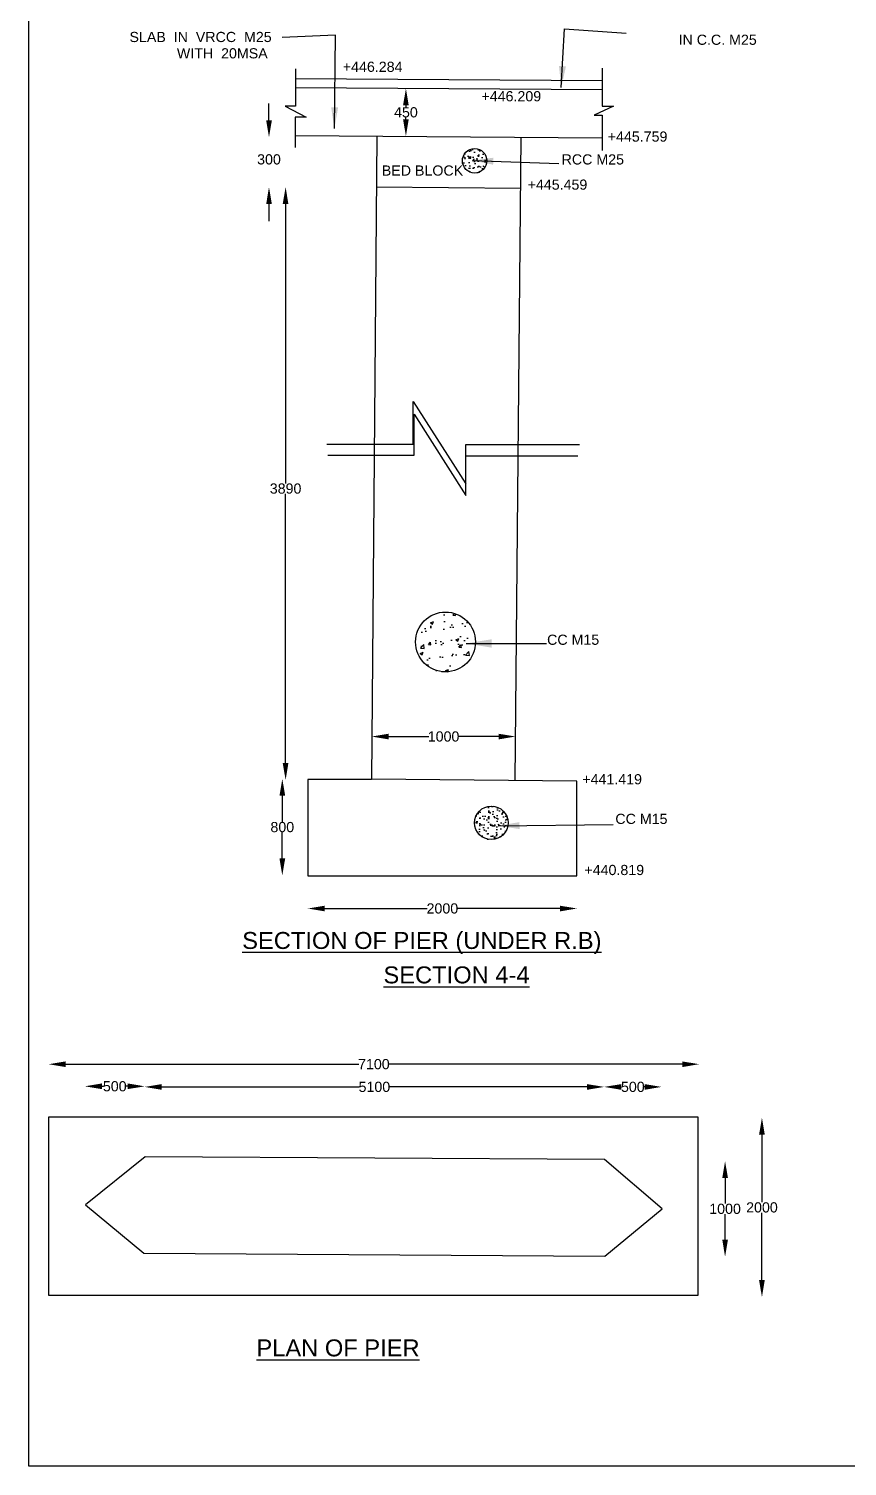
# Model space of a CAD drawing. Header units: inches. Extents: x 159 to 4207, y 11 to 2793.
# Drawn here: x 159 to 1125, y 11 to 1707 of the extents above; entities that cross this region are included whole.
import ezdxf

# ---------------------------------------------------------------- set-up
doc = ezdxf.new("R2010")
doc.units = ezdxf.units.IN
doc.header["$MEASUREMENT"] = 0
doc.layers.add('DRAWING', color=2, linetype='Continuous')
doc.styles.get("Standard").update_dxf_attribs({"font": 'arial.ttf', "height": 12})
doc.dimstyles.get("Standard").update_dxf_attribs({"dimtxt": 12, "dimasz": 20, "dimexe": 0.18, "dimexo": 0.0625, "dimgap": 0.09, "dimtad": 0, "dimtih": 1, "dimtoh": 1, "dimdec": 4, "dimzin": 0, "dimdsep": 46, "dimtxsty": 'Standard', "dimcen": 0.09, "dimse1": 1, "dimse2": 1, "dimadec": 0, "dimazin": 0, "dimtfac": 1, "dimtdec": 4, "dimtofl": 0, "dimtmove": 0, "dimatfit": 3, "dimfxl": 1, "dimtolj": 1, "dimtzin": 0, "dimarcsym": 0})
pattern_1 = [(50, (0, 0), (14.3452, -1.25504), [1.5, -16.5]), (355, (0, 0), (-2.77503, 15.04384), [1.2, -13.2]), (100.4514, (1.195, -0.105), (11.57019, 13.78879), [1.2748, -14.02284]), (46.1842, (0, 4), (21.34482, -3.31038), [2.25, -24.75]), (96.6356, (1.779, 3.724), (18.69325, 19.48236), [1.9122, -21.03426]), (351.1842, (0, 4), (18.69324, 19.48237), [1.8, -19.8]), (21, (2, 3), (11.93814, -8.05238), [1.5, -16.5]), (326, (2, 3), (4.86631, 14.503), [1.2, -13.2]), (71.4514, (2.995, 2.329), (16.80445, 6.45061), [1.2748, -14.02284]), (37.5, (0, 0), (0.243197, 6.657877), [0, -13.04, 0, -13.4, 0, -13.25]), (7.5, (0, 0), (5.26139, 7.888234), [0, -7.64, 0, -12.74, 0, -5.05]), (327.5, (-4.46, 0), (10.676449, -0.451097), [0, -5, 0, -15.6, 0, -20.7]), (317.5, (-6.46, 0), (11.663723, 2.0021), [0, -6.5, 0, -10.36, 0, -14.7])]

# ---------------------------------------------------------------- blocks, each defined once
blk = doc.blocks.new('*D25')
at = {"layer": 'Defpoints', "color": 0, "lineweight": -2}
for p, q in [((604.1, 1617), (604.1, 1615)), ((604.1, 1600.7), (604.1, 1602.6))]:
    blk.add_line(p, q, dxfattribs=at)
at = {"layer": 'Defpoints', "color": 0}
for p in [(605.5, 1637), (604.1, 1580.7), (604.5, 1580.7)]:
    blk.add_point(p, dxfattribs=at)
for points in [[(600.7, 1617), (607.4, 1617), (604.1, 1637)], [(600.7, 1600.7), (607.4, 1600.7), (604.1, 1580.7)]]:
    blk.add_solid(points, dxfattribs=at)
at = {"layer": 'Defpoints', "color": 0, "insert": (604.1, 1608.8), "char_height": 12, "attachment_point": 5}
blk.add_mtext('\\A1;450', dxfattribs=at)
blk = doc.blocks.new('*D26')
at = {"layer": 'Defpoints', "color": 0, "lineweight": -2}
for p, q in [((442.6, 1599.4), (442.6, 1619.4)), ((442.6, 1500.6), (442.6, 1480.6))]:
    blk.add_line(p, q, dxfattribs=at)
at = {"layer": 'Defpoints', "color": 0}
for p in [(569.2, 1579.4), (442.6, 1520.6), (567.8, 1520.6)]:
    blk.add_point(p, dxfattribs=at)
for points in [[(439.3, 1599.4), (446, 1599.4), (442.6, 1579.4)], [(439.3, 1500.6), (446, 1500.6), (442.6, 1520.6)]]:
    blk.add_solid(points, dxfattribs=at)
at = {"layer": 'Defpoints', "color": 0, "insert": (442.6, 1553.3), "char_height": 12, "attachment_point": 5}
blk.add_mtext('\\A1;300', dxfattribs=at)
blk = doc.blocks.new('*D27')
at = {"layer": 'Defpoints', "color": 0, "lineweight": -2}
for p, q in [((462.2, 1500.7), (462.2, 1171.1)), ((462.2, 841.1), (462.2, 1158.6))]:
    blk.add_line(p, q, dxfattribs=at)
at = {"layer": 'Defpoints', "color": 0}
for p in [(569.3, 1520.7), (462.2, 821.1), (563, 821.1)]:
    blk.add_point(p, dxfattribs=at)
for points in [[(458.8, 1500.7), (465.5, 1500.7), (462.2, 1520.7)], [(458.8, 841.1), (465.5, 841.1), (462.2, 821.1)]]:
    blk.add_solid(points, dxfattribs=at)
at = {"layer": 'Defpoints', "color": 0, "insert": (462.2, 1164.9), "char_height": 12, "attachment_point": 5}
blk.add_mtext('\\A1;3890', dxfattribs=at)
blk = doc.blocks.new('*D28')
at = {"layer": 'Defpoints', "color": 0, "lineweight": -2}
for p, q in [((458.3, 802.6), (458.3, 771.7)), ((458.3, 728.5), (458.3, 759.3))]:
    blk.add_line(p, q, dxfattribs=at)
at = {"layer": 'Defpoints', "color": 0}
for p in [(458.3, 822.6), (489.6, 822.6), (488.5, 708.5)]:
    blk.add_point(p, dxfattribs=at)
for points in [[(455, 802.6), (461.7, 802.6), (458.3, 822.6)], [(455, 728.5), (461.7, 728.5), (458.3, 708.5)]]:
    blk.add_solid(points, dxfattribs=at)
at = {"layer": 'Defpoints', "color": 0, "insert": (458.3, 765.5), "char_height": 12, "attachment_point": 5}
blk.add_mtext('\\A1;800', dxfattribs=at)
blk = doc.blocks.new('*D29')
at = {"layer": 'Defpoints', "color": 0, "lineweight": -2}
for p, q in [((508.4, 669.5), (629, 669.5)), ((785.8, 669.5), (665.2, 669.5))]:
    blk.add_line(p, q, dxfattribs=at)
at = {"layer": 'Defpoints', "color": 0}
for p in [(488.4, 708.1), (805.8, 708.2), (805.8, 669.5)]:
    blk.add_point(p, dxfattribs=at)
for points in [[(508.4, 672.8), (508.4, 666.1), (488.4, 669.5)], [(785.8, 672.8), (785.8, 666.1), (805.8, 669.5)]]:
    blk.add_solid(points, dxfattribs=at)
at = {"layer": 'Defpoints', "color": 0, "insert": (647.1, 669.5), "char_height": 12, "attachment_point": 5}
blk.add_mtext('\\A1;2000', dxfattribs=at)
blk = doc.blocks.new('*D43')
at = {"layer": 'Defpoints', "color": 0, "lineweight": -2}
for p, q in [((202.8, 485.8), (548.4, 485.8)), ((929.9, 485.8), (584.3, 485.8))]:
    blk.add_line(p, q, dxfattribs=at)
at = {"layer": 'Defpoints', "color": 0}
for p in [(949.9, 485.8), (182.8, 422.4), (949.9, 421)]:
    blk.add_point(p, dxfattribs=at)
for points in [[(202.8, 489.1), (202.8, 482.4), (182.8, 485.8)], [(929.9, 489.1), (929.9, 482.4), (949.9, 485.8)]]:
    blk.add_solid(points, dxfattribs=at)
at = {"layer": 'Defpoints', "color": 0, "insert": (566.3, 485.8), "char_height": 12, "attachment_point": 5}
blk.add_mtext('\\A1;7100', dxfattribs=at)
blk = doc.blocks.new('*D44')
at = {"layer": 'Defpoints', "color": 0, "lineweight": -2}
for p, q in [((316, 459), (548.9, 459)), ((817.8, 459), (584.9, 459))]:
    blk.add_line(p, q, dxfattribs=at)
at = {"layer": 'Defpoints', "color": 0}
for p in [(837.8, 459), (296, 377.7), (837.8, 373)]:
    blk.add_point(p, dxfattribs=at)
for points in [[(316, 462.3), (316, 455.6), (296, 459)], [(817.8, 462.3), (817.8, 455.6), (837.8, 459)]]:
    blk.add_solid(points, dxfattribs=at)
at = {"layer": 'Defpoints', "color": 0, "insert": (566.9, 459), "char_height": 12, "attachment_point": 5}
blk.add_mtext('\\A1;5100', dxfattribs=at)
blk = doc.blocks.new('*D45')
at = {"layer": 'Defpoints', "color": 0, "lineweight": -2}
for p, q in [((245.5, 459.7), (247.4, 459.7)), ((276, 459.7), (274, 459.7))]:
    blk.add_line(p, q, dxfattribs=at)
at = {"layer": 'Defpoints', "color": 0}
for p in [(296, 459.7), (296, 376.1), (225.5, 319.6)]:
    blk.add_point(p, dxfattribs=at)
for points in [[(245.5, 463.1), (245.5, 456.4), (225.5, 459.7)], [(276, 463.1), (276, 456.4), (296, 459.7)]]:
    blk.add_solid(points, dxfattribs=at)
at = {"layer": 'Defpoints', "color": 0, "insert": (260.7, 459.7), "char_height": 12, "attachment_point": 5}
blk.add_mtext('\\A1;500', dxfattribs=at)
blk = doc.blocks.new('*D46')
at = {"layer": 'Defpoints', "color": 0, "lineweight": -2}
for p, q in [((858, 459), (858.4, 459)), ((885.5, 459), (885.1, 459))]:
    blk.add_line(p, q, dxfattribs=at)
at = {"layer": 'Defpoints', "color": 0}
for p in [(838, 459), (838, 373), (905.5, 315.7)]:
    blk.add_point(p, dxfattribs=at)
for points in [[(858, 462.3), (858, 455.6), (838, 459)], [(885.5, 462.3), (885.5, 455.6), (905.5, 459)]]:
    blk.add_solid(points, dxfattribs=at)
at = {"layer": 'Defpoints', "color": 0, "insert": (871.7, 459), "char_height": 12, "attachment_point": 5}
blk.add_mtext('\\A1;500', dxfattribs=at)
blk = doc.blocks.new('*D47')
at = {"layer": 'Defpoints', "color": 0, "lineweight": -2}
for p, q in [((980.5, 351.5), (980.5, 321.3)), ((980.5, 278.7), (980.5, 308.9))]:
    blk.add_line(p, q, dxfattribs=at)
at = {"layer": 'Defpoints', "color": 0}
for p in [(837.2, 371.5), (838.1, 258.7), (980.5, 258.7)]:
    blk.add_point(p, dxfattribs=at)
for points in [[(977.2, 351.5), (983.9, 351.5), (980.5, 371.5)], [(977.2, 278.7), (983.9, 278.7), (980.5, 258.7)]]:
    blk.add_solid(points, dxfattribs=at)
at = {"layer": 'Defpoints', "color": 0, "insert": (980.5, 315.1), "char_height": 12, "attachment_point": 5}
blk.add_mtext('\\A1;1000', dxfattribs=at)
blk = doc.blocks.new('*D48')
at = {"layer": 'Defpoints', "color": 0, "lineweight": -2}
for p, q in [((1024, 402.7), (1024, 323.1)), ((1024, 231), (1024, 310.6))]:
    blk.add_line(p, q, dxfattribs=at)
at = {"layer": 'Defpoints', "color": 0}
for p in [(948.4, 422.7), (948.4, 211), (1024, 211)]:
    blk.add_point(p, dxfattribs=at)
for points in [[(1020.6, 402.7), (1027.3, 402.7), (1024, 422.7)], [(1020.6, 231), (1027.3, 231), (1024, 211)]]:
    blk.add_solid(points, dxfattribs=at)
at = {"layer": 'Defpoints', "color": 0, "insert": (1024, 316.8), "char_height": 12, "attachment_point": 5}
blk.add_mtext('\\A1;2000', dxfattribs=at)
blk = doc.blocks.new('*D66')
at = {"layer": 'Defpoints', "color": 0, "lineweight": -2}
for p, q in [((583.7, 872.4), (631.1, 872.4)), ((713.3, 872.4), (665.9, 872.4))]:
    blk.add_line(p, q, dxfattribs=at)
at = {"layer": 'Defpoints', "color": 0}
for p in [(563.7, 867.3), (733.3, 872.4), (733.3, 865.7)]:
    blk.add_point(p, dxfattribs=at)
for points in [[(583.7, 875.7), (583.7, 869), (563.7, 872.4)], [(713.3, 875.7), (713.3, 869), (733.3, 872.4)]]:
    blk.add_solid(points, dxfattribs=at)
at = {"layer": 'Defpoints', "color": 0, "insert": (648.5, 872.4), "char_height": 12, "attachment_point": 5}
blk.add_mtext('\\A1;1000', dxfattribs=at)

msp = doc.modelspace()

# ---------------------------------------------------------------- hatches: boundary and pattern name
at = {"layer": 'Defpoints'}
h = msp.add_hatch(dxfattribs=at)
h.set_pattern_fill('AR-CONC', color=0, scale=2, style=0)
h.set_pattern_definition(pattern_1)
h.paths.add_polyline_path([(670.68872, 1551.66038, 1), (699.56355, 1551.66038, 1)])
h = msp.add_hatch(dxfattribs=at)
h.set_pattern_fill('AR-CONC', color=0, scale=15, style=0)
h.paths.add_polyline_path([(615.45897, 983.97537, 1), (686.10436, 983.97537, 1)])
h = msp.add_hatch(dxfattribs=at)
h.set_pattern_fill('AR-CONC', color=0, scale=30, style=0)
h.paths.add_polyline_path([(686.10436, 983.97537, 1), (615.45897, 983.97537, 1)])
h = msp.add_hatch(dxfattribs=at)
h.set_pattern_fill('AR-CONC', color=0, scale=30, style=0)
h.paths.add_polyline_path([(686.10436, 983.97537, 1), (615.45897, 983.97537, 1)])
h = msp.add_hatch(dxfattribs=at)
h.set_pattern_fill('AR-CONC', color=0, scale=5, style=0)
h.paths.add_polyline_path([(615.45897, 983.97537, 1), (686.10436, 983.97537, 1)])
h = msp.add_hatch(dxfattribs=at)
h.set_pattern_fill('AR-CONC', color=0, scale=2, style=0)
h.set_pattern_definition(pattern_1)
h.paths.add_polyline_path([(724.57756, 770.56621, 1), (685.08284, 770.56621, 1)])

# ---------------------------------------------------------------- linework, layer by layer
at = {"layer": 'Defpoints', "color": 0}
msp.add_lwpolyline([(4205.48539, 11.44009), (159.28504, 11.44009), (159.28504, 2792.57512), (4205.48539, 2792.57512)], close=True, dxfattribs=at)
for centre, radius in [((685.12614, 1551.66038), 14.43742), ((650.78166, 983.97537), 35.3227), ((704.8302, 770.56621), 19.74736)]:
    msp.add_circle(centre, radius, dxfattribs=at)
at = {"layer": 'DRAWING', "color": 0}
for points in [[(473.75179, 1660.2416), (473.75179, 1616.09941), (461.75603, 1616.09941), (486.26987, 1603.3159), (473.44936, 1603.3159), (473.44936, 1567.26265)], [(473.75179, 1648.79868), (835.45225, 1646.57071)], [(835.45225, 1660.78007), (835.45225, 1616.17527), (848.73245, 1616.17527), (826.20391, 1605.52793), (835.3649, 1605.52793), (835.3649, 1563.82693)], [(473.75179, 1638.1705), (835.45225, 1635.80875)], [(473.44936, 1581.64592), (835.3649, 1578.94884)], [(569.68778, 1580.92873), (563.32154, 821.88077), (488.46876, 821.88077), (488.46876, 708.14779), (805.62224, 708.14779), (805.62224, 819.86876), (563.32171, 821.90097)], [(732.89819, 820.47871), (740.06614, 1579.65903)], [(569.1842, 1520.88639), (739.49604, 1519.27836)], [(510.89838, 1217.42195), (612.53462, 1217.42195), (612.53462, 1267.85249), (674.80463, 1170.44668), (674.80463, 1216.77219), (808.7438, 1216.77219)], [(511.97467, 1204.31766), (613.73926, 1204.31766), (613.73926, 1252.63433), (674.80463, 1156.65982), (674.80463, 1170.44668)], [(674.80463, 1203.51788), (807.00805, 1203.51788)], [(296.51639, 376.67715), (226.28806, 319.75713), (294.84692, 262.97659), (838.55732, 259.11423), (906.40563, 315.15467), (838.32634, 373.24161), (296.51639, 376.67715)]]:
    msp.add_lwpolyline(points, dxfattribs=at)
msp.add_lwpolyline([(182.98582, 423.70467), (948.46657, 423.70467), (948.46657, 212.73715), (182.98582, 212.73715)], close=True, dxfattribs=at)

# ---------------------------------------------------------------- texts
at = {"color": 0}
for s, height, p in [('   SLAB  IN  VRCC  M25', 12, (264.10355, 1691.77716)), ('            IN C.C. M25', 12, (869.78684, 1688.50278)), ('               WITH  20MSA', 12, (264.10355, 1672.50021)), ('+446.284', 12, (529.68279, 1656.61231)), ('+446.209', 12, (693.21964, 1621.83761)), ('+445.759', 12, (842.11382, 1574.26177)), ('BED BLOCK', 12, (575.66349, 1534.1918)), ('RCC M25', 12, (787.73344, 1547.30039)), ('+445.459', 12, (747.6428, 1517.56358)), ('CC M15', 12, (770.59614, 980.60769)), ('+441.419', 12, (812.10553, 816.01325)), ('CC M15', 12, (851.1102, 769.25658)), ('+440.819', 12, (814.63226, 708.94717)), ('%%USECTION OF PIER (UNDER R.B)', 20, (411.01971, 621.78459)), ('%%USECTION 4-4', 20, (577.60844, 581.15473)), ('%%UPLAN OF PIER', 20, (427.75392, 141.0869))]:
    msp.add_text(s, height=height, dxfattribs=at).set_placement(p)

# ---------------------------------------------------------------- dimensions: what is measured, and where the dimension line sits
at = {"layer": 'Defpoints', "color": 0}
for base, p1, p2, text, picture, middle in [((604.07331, 1580.70152), (605.4698, 1636.96296), (604.5388, 1580.70152), '450', '*D25', (604.07331, 1608.83224)), ((458.31885, 822.56749), (488.52169, 708.49563), (489.59399, 822.56749), '800', '*D28', (458.31885, 765.53156)), ((1023.96428, 210.99547), (948.39413, 422.70109), (948.39413, 210.99547), '2000', '*D48', (1023.96428, 316.84828)), ((980.53317, 258.716), (837.21048, 371.50997), (838.0791, 258.716), '1000', '*D47', (980.53317, 315.11299))]:
    dim = msp.add_linear_dim(base=base, p1=p1, p2=p2, angle=90, text=text, dimstyle='Standard', dxfattribs=at)
    dim.commit()
    dim.dimension.update_dxf_attribs({"geometry": picture, "text_midpoint": middle})
for base, p1, p2, text, picture, middle in [((442.62846, 1520.59032), (569.24278, 1579.36259), (567.75321, 1520.59032), '300', '*D26', (442.62846, 1553.32424)), ((462.17511, 821.1296), (569.34202, 1520.71066), (563.02202, 821.1296), '3890', '*D27', (462.17511, 1164.86489))]:
    dim = msp.add_linear_dim(base=base, p1=p1, p2=p2, angle=90, text=text, dimstyle='Standard', dxfattribs=at)
    dim.commit()
    dim.dimension.update_dxf_attribs({"geometry": picture, "text_midpoint": middle, "dimtype": 160})
for base, p1, p2, text, picture, middle in [((733.32502, 872.36984), (563.70238, 867.28793), (733.32502, 865.6864), '1000', '*D66', (648.5137, 872.36984)), ((805.76048, 669.4781), (488.4026, 708.11871), (805.76048, 708.17699), '2000', '*D29', (647.08154, 669.4781)), ((949.85199, 485.78226), (182.82731, 422.40485), (949.85199, 420.99646), '7100', '*D43', (566.33965, 485.78226)), ((295.98782, 459.73857), (225.45239, 319.60056), (295.98782, 376.12031), '500', '*D45', (260.7201, 459.73857)), ((837.79286, 458.96433), (295.98782, 377.66879), (837.79286, 373.02333), '5100', '*D44', (566.89034, 458.96433)), ((838.01888, 458.96433), (905.45386, 315.72934), (838.01888, 373.02333), '500', '*D46', (871.73637, 458.96433))]:
    dim = msp.add_linear_dim(base=base, p1=p1, p2=p2, text=text, dimstyle='Standard', dxfattribs=at)
    dim.commit()
    dim.dimension.update_dxf_attribs({"geometry": picture, "text_midpoint": middle})

# ---------------------------------------------------------------- leaders
msp.add_leader([(675.10825, 982.21196), (769.97184, 982.21196)], dimstyle='Standard', override={"dimasz": 30, "dimgap": 0.09, "dimtad": 0}, dxfattribs=at)
at = {"layer": 'DRAWING', "color": 0}
for points in [[(519.72901, 1589.82206), (521.19881, 1699.93414), (457.99685, 1696.99782)], [(787.37674, 1638.32784), (791.05126, 1707.33141), (863.80702, 1702.19285)], [(682.13815, 1552.09294), (784.28784, 1548.34166)], [(713.05336, 767.01571), (848.62045, 768.63744)]]:
    msp.add_leader(points, dimstyle='Standard', override={"dimasz": 25, "dimgap": 0.09, "dimtad": 0}, dxfattribs=at)

doc.saveas('drawing.dxf')
